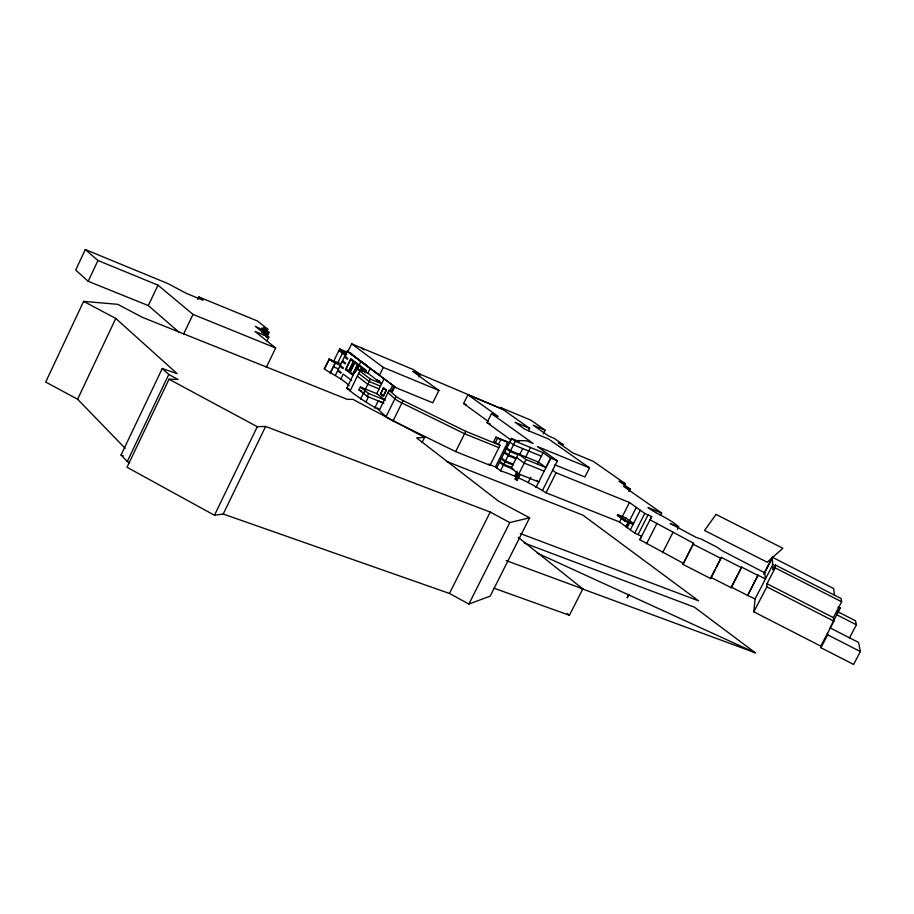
<?xml version="1.0" encoding="UTF-8"?>
<svg xmlns="http://www.w3.org/2000/svg" width="914" height="914" viewBox="0 0 914 914"><rect width="100%" height="100%" fill="white"/><g stroke="black" fill="none" stroke-linecap="round" stroke-linejoin="round"><path stroke-width="1.37" d="M820.772 646.129L753.822 611.82L766.812 586.845L767.006 583.703L775.232 567.891L775.335 564.989L841.063 598.51L841.668 601.789L833.362 617.613L833.899 621.143L820.772 646.129L820.932 647.706L853.596 664.455L860.394 651.568L858.532 642.416L830.061 627.861L840.24 607.73L836.904 614.848L856.395 624.799L849.54 637.823M834.482 595.06L833.648 588.547L772.319 557.232L772.844 569.788L775.335 564.989M758.06 575.5L741.665 567.126L731.314 587.108L747.686 595.482L758.072 575.18L765.464 578.95L764.732 572.792L772.216 558.397M747.686 595.482L755.09 598.91L753.822 611.82M714.874 569.902L711.001 577.408L731.223 587.748L741.665 567.126M731.223 587.748L731.314 587.108M552.639 470.276L556.1 472.801L629.483 502.506L644.793 513.428L651.705 516.593L650.014 519.78L693.612 543.282L682.952 564.384L710.726 578.585L721.329 557.391L741.585 567.731M710.726 578.585L711.001 577.408M266.557 337.426L268.99 332.273L261.644 328.183L267.185 330.491L263.449 327.498L267.813 329.246L266.637 331.702M682.952 564.384L693.612 543.282M683.318 563.298L639.834 539.706L651.705 516.593M197.744 299.461L198.932 296.981L203.034 300.215L186.502 293.44L168.039 283.637L85.288 249.545L75.679 270.053L88.201 281.306L148.308 305.573L178.721 331.919M88.201 281.306L97.969 260.513L85.288 249.545M422.108 442.422L424.622 437.326L352.85 399.338L347.331 399.395L142.15 317.238L117.757 304.328L83.597 301.369L45.7 382.041L77.61 399.247L125.195 448.363M77.61 399.247L115.77 318.426L83.597 301.369M148.308 305.573L157.985 285.157L97.969 260.513M129.56 462.781L127.263 461.524L121.036 455.023L162.246 368.525L177.145 373.655L115.77 318.426M183.508 334.307L193.003 314.393L157.985 285.157M127.263 461.524L168.782 374.466L162.246 368.525M168.782 374.466L178.059 379.459L169.021 379.219L127.012 467.26L214.447 515.256L223.21 514.022L449.459 593.46L468.893 604.063L490.212 596.099L529.629 517.781L498.85 501.398L416.67 437.932L424.622 437.326M261.941 332.73L263.141 330.24L255.223 326.275L268.796 337.072L266.979 340.842M263.461 333.461L264.66 330.982L268.945 332.468M264.363 335.369L266.168 331.633M265.643 335.849L267.436 332.125M266.145 336.786L267.939 333.073M266.614 336.135L268.408 332.422M266.602 337.232L268.99 332.273M266.294 367.405L275.662 347.994L254.96 331.416L268.796 337.072M214.447 515.256L257.291 426.712L265.631 426.438L490.201 512.068L509.806 522.568L529.629 517.781M223.21 514.022L265.631 426.438M324.207 368.89L329.44 358.871L324.516 369.005C331.542 373.963 342.224 378.579 349.137 385.651M333.416 361.807L339.642 349.011L347.194 352.176M330.034 372.935L335.324 362.904L330.377 373.072M337.552 363.315L342.453 353.25M335.495 375.117L347.16 351.147L394.814 386.816L392.449 391.626L389.124 390.278L379.241 410.397L386.051 416.693A8.706 1.108 26.2 0 0 389.41 418.955M347.948 351.479L351.662 343.847L413.745 369.759L420.257 374.5L419.069 376.922M340.728 379.15L343.218 374.032L351.65 380.498M345.469 369.427L350.748 358.608L353.935 360.996L348.645 371.849L345.469 369.427L348.645 371.849M379.253 409.895C367.839 403.668 356.928 396.573 346.749 388.233L356.403 368.445L367.851 373.152L381.629 383.72L370.341 379.093L356.403 368.445M355.523 372.089L359.065 364.823L362.207 367.234L360.424 370.878M356.871 369.793L360.961 361.418L347.16 351.147L394.814 386.816M357.34 369.393L359.053 365.886L361.476 367.748L360.333 370.09M350.142 390.918L359.83 371.073M361.441 371.667L363.224 368.022L366.343 370.41L365.154 372.843M362.035 371.415L363.189 369.062L365.589 370.913M374.717 408.078L378.236 400.892L383.903 403.177L367.177 396.356L359.008 389.935L360.424 387.033L376.751 393.66L385.331 400.275L368.605 393.443L360.424 387.033M367.851 373.152L370.159 368.433L360.961 361.418M360.55 399.11L364.035 391.969M365.451 389.078L370.341 379.093M363.943 393.785L365.36 390.872M367.177 396.356L368.605 393.443M366.206 401.383L368.536 396.63M351.662 343.847L383.309 367.405L379.47 375.243L373.872 370.947M376.751 393.66L383.971 378.933M389.57 391.626L392.609 385.457M391.58 391.272L393.945 386.462M386.051 416.693L396.025 396.402L389.124 390.278M536.758 480.376L538.917 481.986L518.775 473.955L511.2 468.288L518.375 453.95L526.007 459.548L546.115 467.671L538.506 462.13L510.538 450.739L505.408 446.935L507.007 447.586L509.281 443.039L507.658 441.85L495.971 437.098L493.697 441.656L500.072 445.278L490.064 465.317L455.686 451.596L393.077 420.908L403.085 400.572A8.717 1.028 26.2 0 1 396.025 396.402M420.257 374.5L412.74 371.37L438.903 390.438L432.79 402.811L393.968 386.896M488.11 421.331L463.592 403.554L467.934 394.802L502.631 409.255L529.583 428.323L528.326 430.848M455.686 451.596L465.752 431.328L500.072 445.278M511.212 440.194L487.013 422.634L491.481 413.654L498.141 416.407L467.934 394.802M495.274 442.822L497.547 438.252L495.971 437.098M498.553 444.158L500.838 439.588L509.281 443.039M639.834 539.706L641.662 536.255L634.75 533.113L619.566 521.985L546.046 492.772C531.742 483.883 516.798 476.16 500.518 470.79L515.279 441.256L511.429 438.446L496.713 467.888M505.419 460.976L513.28 464.141L512.88 464.929L505.031 461.776L505.419 460.976L501.603 458.108M500.518 470.79L495.434 466.905L507.681 442.387M449.459 593.46L490.201 512.068M519.758 454.509L522.728 448.568M514.536 476.343L517.107 471.19M515.793 476.868L517.644 473.178M525.664 457.183L530.52 447.494L543.167 452.681L550.719 458.131L557.38 460.85L542.608 490.201M519.323 473.886L520.146 474.503L517.301 480.17L515.119 479.005L517.952 473.349M515.942 479.622L526.007 459.548M503.34 465.135L503.74 464.346L499.924 461.467M508.504 454.806L516.364 457.994L515.964 458.782L508.115 455.595L508.504 454.806L504.677 451.962M511.2 468.288L511.6 467.5L503.74 464.346M543.259 433.933L545.144 430.174L530.806 420.132L500.266 407.393L503.248 409.506L414.773 371.952M528.486 481.941L530.84 477.245M537.752 463.478L543.167 452.681M468.893 604.063L509.806 522.568M535.935 487.55L550.719 458.131L545.887 467.58M546.046 492.772L556.1 472.801M529.583 428.323L515.073 422.302L524.727 429.169L548.629 439.04L589.519 467.877L584.903 477.005L554.935 464.838M624.216 486.259L625.462 483.814L593.243 461.296L572.655 452.807L558.214 442.662L563.332 444.775L554.158 438.343L548.617 436.047L533.216 425.216L545.144 430.174M628.901 491.492L630.157 489.013L618.904 481.13L625.462 483.814M630.169 522.134L633.128 524.293L625.05 521.083L617.373 515.416L617.75 514.662L625.69 517.85L633.516 523.528L625.45 520.294L617.75 514.662L621.554 517.438M493.857 588.148L569.422 615.293L582.846 588.902L518.227 537.375M619.566 521.985L629.483 502.506M625.302 518.604L625.69 517.85M625.45 520.294L625.062 521.06L621.166 518.204M628.432 521.494L625.85 526.544L627.267 527.584L629.849 522.522M626.353 526.967L636.327 507.396M630.294 529.846L640.303 510.229M634.75 533.113L644.793 513.428M638.109 534.439L648.14 514.776M660.422 515.45L661.645 513.062L623.462 486.282L630.157 489.013M646.529 543.819L656.972 523.322M662.604 552.707L673.07 532.188M677.423 529.332L678.668 526.898C669.608 518.341 657.737 514.948 648.037 507.556L661.645 513.062M716.165 567.4L721.329 557.391M748.36 593.894L758.072 575.18M763.59 574.049L772.319 557.232M755.09 598.91L773.084 564.269M820.932 647.706L827.696 634.83L827.501 633.311M121.036 455.023L123.367 455.846M329.189 359.396L340.773 363.646M506.162 560.579L582.846 588.902M581.384 588.547L755.307 652.79L694.434 607.182L524.168 542.985M520.317 533.536L698.559 600.818L582.995 515.199L446.752 461.479M515.119 479.005L517.301 480.17M495.434 466.905L488.567 464.163L490.064 465.317M333.416 366.822L338.534 368.879M513.771 469.316L503.34 465.135L499.535 462.256M617.361 515.439L621.337 517.016M340.179 365.486L331.542 361.007M544.184 471.144L524.213 463.101L516.604 457.491M678.668 526.898L670.236 523.516L696.102 537.375L701.129 539.032L716.827 547.063L721.98 550.628L764.732 572.792M359.008 389.935L361.875 391.089M517.998 454.726L510.149 451.539L506.31 448.694M498.884 447.654L464.563 433.739L401.897 402.983A8.717 1.028 26.2 0 1 394.837 398.812L387.947 392.666M346.749 388.233L349.297 389.261M379.104 388.873L367.805 384.268L357.328 376.202M193.003 314.393L275.662 347.994M497.547 438.252L500.838 439.588M379.733 381.058L377.139 380.007L380.418 382.498M589.519 467.877L537.432 446.546L557.38 460.85M511.429 438.446L518.969 441.531L517.632 440.559L526.647 440.811L533.148 443.473L491.481 413.654M380.464 386.096L369.165 381.492L358.676 373.449M515.279 441.256L530.52 447.494M541.408 456.2L513.508 444.798L509.669 441.976M198.932 296.981L257.337 320.951L267.813 329.246M487.013 422.634L490.35 424.005M463.592 403.554L466.163 404.616M383.309 367.405L438.903 390.438M537.204 553.096L755.307 652.79M263.141 330.24L264.66 330.982M403.085 400.572L465.752 431.328M775.232 567.891L841.668 601.789M838.001 607.159L840.32 608.336M693.28 544.298L721.1 558.5M837.144 611.397L855.538 620.812L856.395 624.799M767.006 583.703L833.362 617.613M766.812 586.845L833.899 621.143M827.696 634.83L860.394 651.568M169.021 379.219L257.291 426.712M329.131 358.768L335.324 362.904M629.757 521.883L633.116 524.316M504.448 448.843L505.75 449.814M361.898 348.211L364.115 349.845M504.288 452.75L508.115 455.595M501.215 458.897L505.031 461.776M499.421 458.931L500.712 459.902M346.166 354.015L339.642 349.011L346.749 354.495M350.359 352.873L352.598 354.598M361.556 361.476L367.154 365.783M338.911 350.519L346.018 356.003M377.185 407.838L379.321 409.506M354.301 356.072L358.357 359.328M567.217 613.477L569.422 615.293M393.077 420.908A8.706 1.108 26.2 0 1 390.084 419.343M338.329 370.284L337.952 371.061L340.751 373.209L341.128 372.432L338.329 370.284M340.556 365.691L340.179 366.468L342.978 368.605L343.356 367.828L340.556 365.691M342.761 361.007L342.396 361.773L345.206 363.898L345.572 363.132L342.761 361.007M344.989 356.414L344.612 357.18L347.434 359.293L347.8 358.517L344.989 356.414M350.713 359.648L346.189 368.936L348.668 370.81L353.204 361.51L350.713 359.648M354.838 361.761L349.536 372.626L352.724 375.048L358.048 364.16L354.838 361.761M354.815 362.812L350.268 372.135L352.747 374.009L357.305 364.675L354.815 362.812M383.48 387.685L380.338 394.083L383.377 396.413L386.519 390.004L383.48 387.685M383.469 388.393L380.852 393.74L383.389 395.693L386.016 390.335L383.469 388.393M628.775 594.511L627.198 597.882L628.809 594.546M716.028 514.422L704.534 530.474L767.212 562.213L782.864 548.263L716.028 514.422"/></g></svg>
